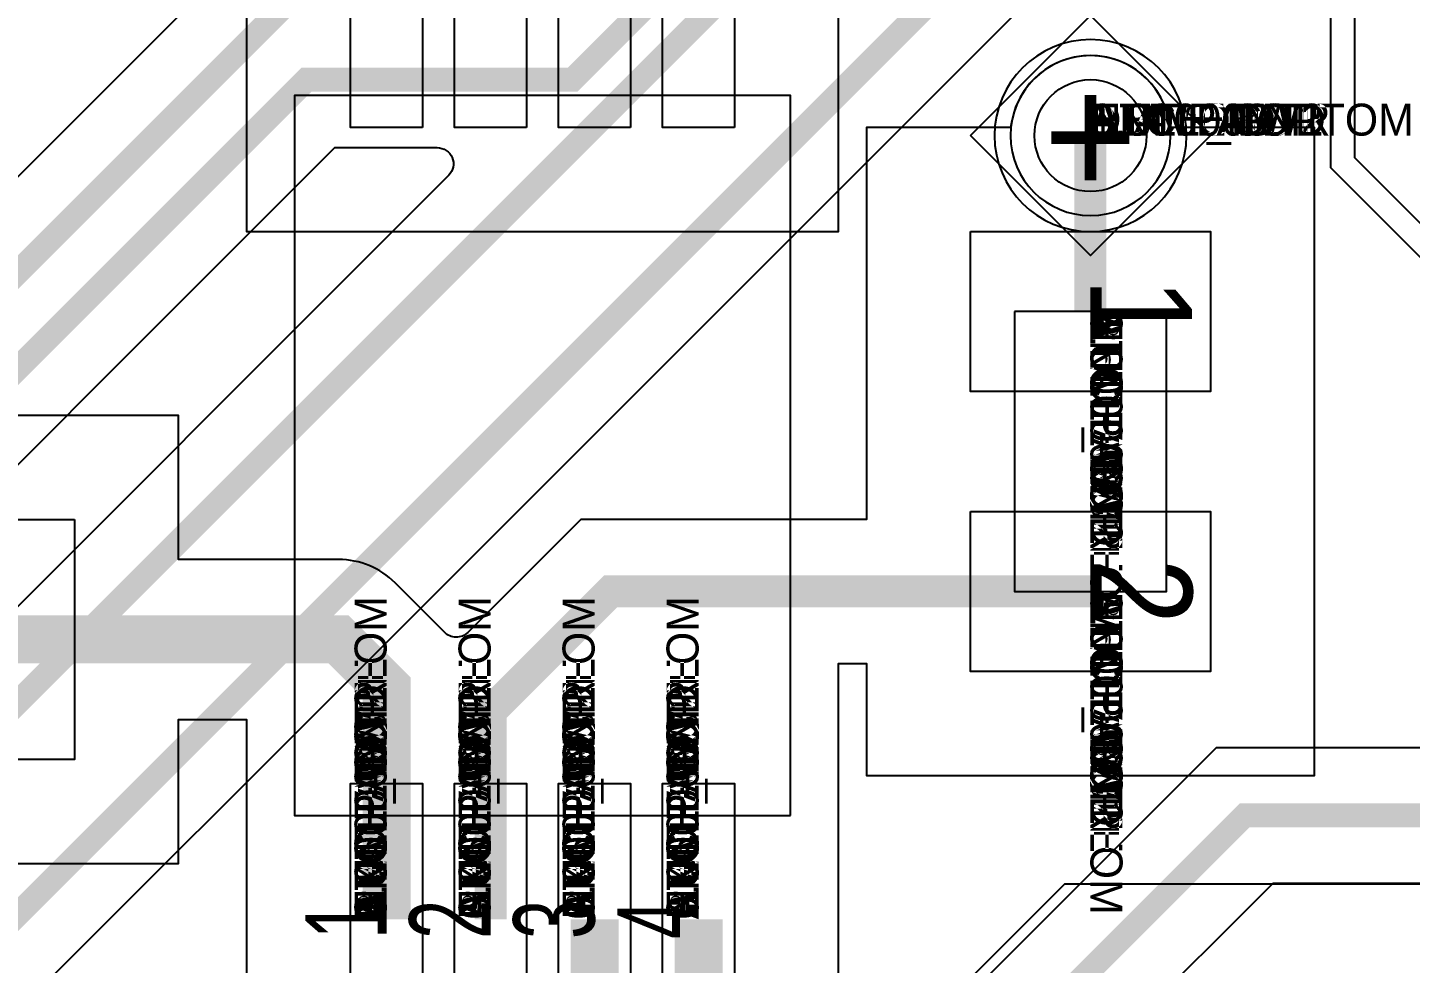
# Model space of a CAD drawing. Extents: x 0 to 323, y 0 to 320.
# Drawn here: x 117.81 to 126.45, y 87.07 to 92.93 of the extents above; entities that cross this region are included whole.
import ezdxf
from ezdxf.enums import TextEntityAlignment as Align

# ---------------------------------------------------------------- set-up
doc = ezdxf.new("R2010")
doc.units = 0
doc.header["$MEASUREMENT"] = 0
doc.layers.get('0').update_dxf_attribs({"linetype": 'CONTINUOUS'})
for name, color, linetype in [('CDN_FIGURES', 7, 'CONTINUOUS'), ('ETCH_BOTTOM', 7, 'CONTINUOUS'), ('ETCH_GND', 3, 'CONTINUOUS'), ('ETCH_INT1', 4, 'CONTINUOUS'), ('ETCH_INT2', 5, 'CONTINUOUS'), ('ETCH_PWR', 6, 'CONTINUOUS'), ('ETCH_TOP', 2, 'CONTINUOUS'), ('MANUFACTURING_NCLEGEND-1-6', 8, 'CONTINUOUS'), ('PACKAGE_GEOMETRY_ASSEMBLY_TOP', 11, 'CONTINUOUS'), ('PACKAGE_GEOMETRY_PIN_NUMBER', 9, 'CONTINUOUS')]:
    doc.layers.add(name, color=color, linetype=linetype)

# ---------------------------------------------------------------- blocks, each defined once
blk = doc.blocks.new('PAD_INFO')
for tag in ['SHAPE_TYPE', 'PAD_HEIGHT', 'PAD_LAYER', 'PAD_TYPE', 'PAD_WIDTH']:
    blk.add_attdef(tag, (0, 0), '', height=0.2)
at = {"flags": 2}
blk.add_attdef('CDN_TYPE', (0, 0), '', height=0.2, dxfattribs=at)
blk = doc.blocks.new('DRILL_INFO')
at = {"flags": 2}
blk.add_attdef('CDN_TYPE', (0, 0), '', height=0.2, dxfattribs=at)
for tag in ['FSHAPE', 'FCHAR', 'DRILL_HEIGHT', 'DIAMETER', 'PLATED', 'DRILL_WIDTH']:
    blk.add_attdef(tag, (0, 0), '', height=0.2)
blk = doc.blocks.new('VIA0700X0300')
at = {"layer": 'ETCH_BOTTOM'}
blk.add_circle((0, 0), 0.35, dxfattribs=at)
at = {"layer": 'ETCH_GND'}
blk.add_circle((0, 0), 0.35, dxfattribs=at)
at = {"layer": 'ETCH_INT1'}
blk.add_circle((0, 0), 0.35, dxfattribs=at)
at = {"layer": 'ETCH_INT2'}
blk.add_circle((0, 0), 0.35, dxfattribs=at)
at = {"layer": 'ETCH_PWR'}
blk.add_circle((0, 0), 0.35, dxfattribs=at)
at = {"layer": 'ETCH_TOP'}
blk.add_circle((0, 0), 0.35, dxfattribs=at)
ref = blk.add_blockref('PAD_INFO', (0, 0))
ref.add_attrib('PAD_LAYER', 'ETCH_TOP', (0, 0), dxfattribs={"height": 0.2})
ref.add_attrib('SHAPE_TYPE', 'NULL', (0, 0), dxfattribs={"height": 0.2})
ref.add_attrib('PAD_TYPE', 'ANTIPAD', (0, 0), dxfattribs={"height": 0.2})
ref.add_attrib('PAD_WIDTH', '0.000000', (0, 0), dxfattribs={"height": 0.2})
ref.add_attrib('PAD_HEIGHT', '0.000000', (0, 0), dxfattribs={"height": 0.2})
ref = blk.add_blockref('PAD_INFO', (0, 0))
ref.add_attrib('PAD_LAYER', 'ETCH_GND', (0, 0), dxfattribs={"height": 0.2})
ref.add_attrib('SHAPE_TYPE', 'NULL', (0, 0), dxfattribs={"height": 0.2})
ref.add_attrib('PAD_TYPE', 'ANTIPAD', (0, 0), dxfattribs={"height": 0.2})
ref.add_attrib('PAD_WIDTH', '0.000000', (0, 0), dxfattribs={"height": 0.2})
ref.add_attrib('PAD_HEIGHT', '0.000000', (0, 0), dxfattribs={"height": 0.2})
ref = blk.add_blockref('PAD_INFO', (0, 0))
ref.add_attrib('PAD_LAYER', 'ETCH_INT1', (0, 0), dxfattribs={"height": 0.2})
ref.add_attrib('SHAPE_TYPE', 'NULL', (0, 0), dxfattribs={"height": 0.2})
ref.add_attrib('PAD_TYPE', 'ANTIPAD', (0, 0), dxfattribs={"height": 0.2})
ref.add_attrib('PAD_WIDTH', '0.000000', (0, 0), dxfattribs={"height": 0.2})
ref.add_attrib('PAD_HEIGHT', '0.000000', (0, 0), dxfattribs={"height": 0.2})
ref = blk.add_blockref('PAD_INFO', (0, 0))
ref.add_attrib('PAD_LAYER', 'ETCH_INT2', (0, 0), dxfattribs={"height": 0.2})
ref.add_attrib('SHAPE_TYPE', 'NULL', (0, 0), dxfattribs={"height": 0.2})
ref.add_attrib('PAD_TYPE', 'ANTIPAD', (0, 0), dxfattribs={"height": 0.2})
ref.add_attrib('PAD_WIDTH', '0.000000', (0, 0), dxfattribs={"height": 0.2})
ref.add_attrib('PAD_HEIGHT', '0.000000', (0, 0), dxfattribs={"height": 0.2})
ref = blk.add_blockref('PAD_INFO', (0, 0))
ref.add_attrib('PAD_LAYER', 'ETCH_PWR', (0, 0), dxfattribs={"height": 0.2})
ref.add_attrib('SHAPE_TYPE', 'NULL', (0, 0), dxfattribs={"height": 0.2})
ref.add_attrib('PAD_TYPE', 'ANTIPAD', (0, 0), dxfattribs={"height": 0.2})
ref.add_attrib('PAD_WIDTH', '0.000000', (0, 0), dxfattribs={"height": 0.2})
ref.add_attrib('PAD_HEIGHT', '0.000000', (0, 0), dxfattribs={"height": 0.2})
ref = blk.add_blockref('PAD_INFO', (0, 0))
ref.add_attrib('PAD_LAYER', 'ETCH_BOTTOM', (0, 0), dxfattribs={"height": 0.2})
ref.add_attrib('SHAPE_TYPE', 'NULL', (0, 0), dxfattribs={"height": 0.2})
ref.add_attrib('PAD_TYPE', 'ANTIPAD', (0, 0), dxfattribs={"height": 0.2})
ref.add_attrib('PAD_WIDTH', '0.000000', (0, 0), dxfattribs={"height": 0.2})
ref.add_attrib('PAD_HEIGHT', '0.000000', (0, 0), dxfattribs={"height": 0.2})
ref = blk.add_blockref('PAD_INFO', (0, 0))
ref.add_attrib('PAD_LAYER', 'ETCH_TOP', (0, 0), dxfattribs={"height": 0.2})
ref.add_attrib('SHAPE_TYPE', 'NULL', (0, 0), dxfattribs={"height": 0.2})
ref.add_attrib('PAD_TYPE', 'THERMAL', (0, 0), dxfattribs={"height": 0.2})
ref.add_attrib('PAD_WIDTH', '0.000000', (0, 0), dxfattribs={"height": 0.2})
ref.add_attrib('PAD_HEIGHT', '0.000000', (0, 0), dxfattribs={"height": 0.2})
ref = blk.add_blockref('PAD_INFO', (0, 0))
ref.add_attrib('PAD_LAYER', 'ETCH_GND', (0, 0), dxfattribs={"height": 0.2})
ref.add_attrib('SHAPE_TYPE', 'NULL', (0, 0), dxfattribs={"height": 0.2})
ref.add_attrib('PAD_TYPE', 'THERMAL', (0, 0), dxfattribs={"height": 0.2})
ref.add_attrib('PAD_WIDTH', '0.000000', (0, 0), dxfattribs={"height": 0.2})
ref.add_attrib('PAD_HEIGHT', '0.000000', (0, 0), dxfattribs={"height": 0.2})
ref = blk.add_blockref('PAD_INFO', (0, 0))
ref.add_attrib('PAD_LAYER', 'ETCH_INT1', (0, 0), dxfattribs={"height": 0.2})
ref.add_attrib('SHAPE_TYPE', 'NULL', (0, 0), dxfattribs={"height": 0.2})
ref.add_attrib('PAD_TYPE', 'THERMAL', (0, 0), dxfattribs={"height": 0.2})
ref.add_attrib('PAD_WIDTH', '0.000000', (0, 0), dxfattribs={"height": 0.2})
ref.add_attrib('PAD_HEIGHT', '0.000000', (0, 0), dxfattribs={"height": 0.2})
ref = blk.add_blockref('PAD_INFO', (0, 0))
ref.add_attrib('PAD_LAYER', 'ETCH_INT2', (0, 0), dxfattribs={"height": 0.2})
ref.add_attrib('SHAPE_TYPE', 'NULL', (0, 0), dxfattribs={"height": 0.2})
ref.add_attrib('PAD_TYPE', 'THERMAL', (0, 0), dxfattribs={"height": 0.2})
ref.add_attrib('PAD_WIDTH', '0.000000', (0, 0), dxfattribs={"height": 0.2})
ref.add_attrib('PAD_HEIGHT', '0.000000', (0, 0), dxfattribs={"height": 0.2})
ref = blk.add_blockref('PAD_INFO', (0, 0))
ref.add_attrib('PAD_LAYER', 'ETCH_PWR', (0, 0), dxfattribs={"height": 0.2})
ref.add_attrib('SHAPE_TYPE', 'NULL', (0, 0), dxfattribs={"height": 0.2})
ref.add_attrib('PAD_TYPE', 'THERMAL', (0, 0), dxfattribs={"height": 0.2})
ref.add_attrib('PAD_WIDTH', '0.000000', (0, 0), dxfattribs={"height": 0.2})
ref.add_attrib('PAD_HEIGHT', '0.000000', (0, 0), dxfattribs={"height": 0.2})
ref = blk.add_blockref('PAD_INFO', (0, 0))
ref.add_attrib('PAD_LAYER', 'ETCH_BOTTOM', (0, 0), dxfattribs={"height": 0.2})
ref.add_attrib('SHAPE_TYPE', 'NULL', (0, 0), dxfattribs={"height": 0.2})
ref.add_attrib('PAD_TYPE', 'THERMAL', (0, 0), dxfattribs={"height": 0.2})
ref.add_attrib('PAD_WIDTH', '0.000000', (0, 0), dxfattribs={"height": 0.2})
ref.add_attrib('PAD_HEIGHT', '0.000000', (0, 0), dxfattribs={"height": 0.2})
ref = blk.add_blockref('PAD_INFO', (0, 0))
ref.add_attrib('PAD_LAYER', 'ETCH_TOP', (0, 0), dxfattribs={"height": 0.2})
ref.add_attrib('SHAPE_TYPE', 'CIRCLE', (0, 0), dxfattribs={"height": 0.2})
ref.add_attrib('PAD_TYPE', 'REGULAR', (0, 0), dxfattribs={"height": 0.2})
ref.add_attrib('PAD_WIDTH', '0.700000', (0, 0), dxfattribs={"height": 0.2})
ref.add_attrib('PAD_HEIGHT', '0.700000', (0, 0), dxfattribs={"height": 0.2})
ref = blk.add_blockref('PAD_INFO', (0, 0))
ref.add_attrib('PAD_LAYER', 'ETCH_GND', (0, 0), dxfattribs={"height": 0.2})
ref.add_attrib('SHAPE_TYPE', 'CIRCLE', (0, 0), dxfattribs={"height": 0.2})
ref.add_attrib('PAD_TYPE', 'REGULAR', (0, 0), dxfattribs={"height": 0.2})
ref.add_attrib('PAD_WIDTH', '0.700000', (0, 0), dxfattribs={"height": 0.2})
ref.add_attrib('PAD_HEIGHT', '0.700000', (0, 0), dxfattribs={"height": 0.2})
ref = blk.add_blockref('PAD_INFO', (0, 0))
ref.add_attrib('PAD_LAYER', 'ETCH_INT1', (0, 0), dxfattribs={"height": 0.2})
ref.add_attrib('SHAPE_TYPE', 'CIRCLE', (0, 0), dxfattribs={"height": 0.2})
ref.add_attrib('PAD_TYPE', 'REGULAR', (0, 0), dxfattribs={"height": 0.2})
ref.add_attrib('PAD_WIDTH', '0.700000', (0, 0), dxfattribs={"height": 0.2})
ref.add_attrib('PAD_HEIGHT', '0.700000', (0, 0), dxfattribs={"height": 0.2})
ref = blk.add_blockref('PAD_INFO', (0, 0))
ref.add_attrib('PAD_LAYER', 'ETCH_INT2', (0, 0), dxfattribs={"height": 0.2})
ref.add_attrib('SHAPE_TYPE', 'CIRCLE', (0, 0), dxfattribs={"height": 0.2})
ref.add_attrib('PAD_TYPE', 'REGULAR', (0, 0), dxfattribs={"height": 0.2})
ref.add_attrib('PAD_WIDTH', '0.700000', (0, 0), dxfattribs={"height": 0.2})
ref.add_attrib('PAD_HEIGHT', '0.700000', (0, 0), dxfattribs={"height": 0.2})
ref = blk.add_blockref('PAD_INFO', (0, 0))
ref.add_attrib('PAD_LAYER', 'ETCH_PWR', (0, 0), dxfattribs={"height": 0.2})
ref.add_attrib('SHAPE_TYPE', 'CIRCLE', (0, 0), dxfattribs={"height": 0.2})
ref.add_attrib('PAD_TYPE', 'REGULAR', (0, 0), dxfattribs={"height": 0.2})
ref.add_attrib('PAD_WIDTH', '0.700000', (0, 0), dxfattribs={"height": 0.2})
ref.add_attrib('PAD_HEIGHT', '0.700000', (0, 0), dxfattribs={"height": 0.2})
ref = blk.add_blockref('PAD_INFO', (0, 0))
ref.add_attrib('PAD_LAYER', 'ETCH_BOTTOM', (0, 0), dxfattribs={"height": 0.2})
ref.add_attrib('SHAPE_TYPE', 'CIRCLE', (0, 0), dxfattribs={"height": 0.2})
ref.add_attrib('PAD_TYPE', 'REGULAR', (0, 0), dxfattribs={"height": 0.2})
ref.add_attrib('PAD_WIDTH', '0.700000', (0, 0), dxfattribs={"height": 0.2})
ref.add_attrib('PAD_HEIGHT', '0.700000', (0, 0), dxfattribs={"height": 0.2})
ref = blk.add_blockref('DRILL_INFO', (0, 0))
ref.add_attrib('DIAMETER', '0.300000', (0, 0), dxfattribs={"height": 0.2})
ref.add_attrib('PLATED', 'PLATED', (0, 0), dxfattribs={"height": 0.2})
ref.add_attrib('FSHAPE', 'DIAMOND', (0, 0), dxfattribs={"height": 0.2})
ref.add_attrib('FCHAR', '+', (0, 0), dxfattribs={"height": 0.2})
ref.add_attrib('DRILL_WIDTH', '1.500000', (0, 0), dxfattribs={"height": 0.2})
ref.add_attrib('DRILL_HEIGHT', '1.500000', (0, 0), dxfattribs={"height": 0.2})
for tag in ['CDN_TYPE', 'PIN']:
    blk.add_attdef(tag, (0, 0), '', height=0.2)
at = {"flags": 2}
for tag in ['PSTKNAME', 'BBV']:
    blk.add_attdef(tag, (0, 0), '', height=0.2, dxfattribs=at)
blk = doc.blocks.new('FIGURE_DIAMOND')
at = {"layer": 'CDN_FIGURES'}
blk.add_lwpolyline([(-0.5, 0), (0, 0.5), (0.5, 0), (0, -0.5)], close=True, dxfattribs=at)
blk = doc.blocks.new('RC1700X0450TS_NS')
at = {"layer": 'ETCH_TOP'}
blk.add_lwpolyline([(-0.85, -0.225), (-0.85, 0.225), (0.85, 0.225), (0.85, -0.225)], close=True, dxfattribs=at)
ref = blk.add_blockref('PAD_INFO', (0, 0))
ref.add_attrib('PAD_LAYER', 'ETCH_TOP', (0, 0), dxfattribs={"height": 0.2})
ref.add_attrib('SHAPE_TYPE', 'NULL', (0, 0), dxfattribs={"height": 0.2})
ref.add_attrib('PAD_TYPE', 'ANTIPAD', (0, 0), dxfattribs={"height": 0.2})
ref.add_attrib('PAD_WIDTH', '0.000000', (0, 0), dxfattribs={"height": 0.2})
ref.add_attrib('PAD_HEIGHT', '0.000000', (0, 0), dxfattribs={"height": 0.2})
ref = blk.add_blockref('PAD_INFO', (0, 0))
ref.add_attrib('PAD_LAYER', 'ETCH_GND', (0, 0), dxfattribs={"height": 0.2})
ref.add_attrib('SHAPE_TYPE', 'NULL', (0, 0), dxfattribs={"height": 0.2})
ref.add_attrib('PAD_TYPE', 'ANTIPAD', (0, 0), dxfattribs={"height": 0.2})
ref.add_attrib('PAD_WIDTH', '0.000000', (0, 0), dxfattribs={"height": 0.2})
ref.add_attrib('PAD_HEIGHT', '0.000000', (0, 0), dxfattribs={"height": 0.2})
ref = blk.add_blockref('PAD_INFO', (0, 0))
ref.add_attrib('PAD_LAYER', 'ETCH_INT1', (0, 0), dxfattribs={"height": 0.2})
ref.add_attrib('SHAPE_TYPE', 'NULL', (0, 0), dxfattribs={"height": 0.2})
ref.add_attrib('PAD_TYPE', 'ANTIPAD', (0, 0), dxfattribs={"height": 0.2})
ref.add_attrib('PAD_WIDTH', '0.000000', (0, 0), dxfattribs={"height": 0.2})
ref.add_attrib('PAD_HEIGHT', '0.000000', (0, 0), dxfattribs={"height": 0.2})
ref = blk.add_blockref('PAD_INFO', (0, 0))
ref.add_attrib('PAD_LAYER', 'ETCH_INT2', (0, 0), dxfattribs={"height": 0.2})
ref.add_attrib('SHAPE_TYPE', 'NULL', (0, 0), dxfattribs={"height": 0.2})
ref.add_attrib('PAD_TYPE', 'ANTIPAD', (0, 0), dxfattribs={"height": 0.2})
ref.add_attrib('PAD_WIDTH', '0.000000', (0, 0), dxfattribs={"height": 0.2})
ref.add_attrib('PAD_HEIGHT', '0.000000', (0, 0), dxfattribs={"height": 0.2})
ref = blk.add_blockref('PAD_INFO', (0, 0))
ref.add_attrib('PAD_LAYER', 'ETCH_PWR', (0, 0), dxfattribs={"height": 0.2})
ref.add_attrib('SHAPE_TYPE', 'NULL', (0, 0), dxfattribs={"height": 0.2})
ref.add_attrib('PAD_TYPE', 'ANTIPAD', (0, 0), dxfattribs={"height": 0.2})
ref.add_attrib('PAD_WIDTH', '0.000000', (0, 0), dxfattribs={"height": 0.2})
ref.add_attrib('PAD_HEIGHT', '0.000000', (0, 0), dxfattribs={"height": 0.2})
ref = blk.add_blockref('PAD_INFO', (0, 0))
ref.add_attrib('PAD_LAYER', 'ETCH_BOTTOM', (0, 0), dxfattribs={"height": 0.2})
ref.add_attrib('SHAPE_TYPE', 'NULL', (0, 0), dxfattribs={"height": 0.2})
ref.add_attrib('PAD_TYPE', 'ANTIPAD', (0, 0), dxfattribs={"height": 0.2})
ref.add_attrib('PAD_WIDTH', '0.000000', (0, 0), dxfattribs={"height": 0.2})
ref.add_attrib('PAD_HEIGHT', '0.000000', (0, 0), dxfattribs={"height": 0.2})
ref = blk.add_blockref('PAD_INFO', (0, 0))
ref.add_attrib('PAD_LAYER', 'ETCH_TOP', (0, 0), dxfattribs={"height": 0.2})
ref.add_attrib('SHAPE_TYPE', 'NULL', (0, 0), dxfattribs={"height": 0.2})
ref.add_attrib('PAD_TYPE', 'THERMAL', (0, 0), dxfattribs={"height": 0.2})
ref.add_attrib('PAD_WIDTH', '0.000000', (0, 0), dxfattribs={"height": 0.2})
ref.add_attrib('PAD_HEIGHT', '0.000000', (0, 0), dxfattribs={"height": 0.2})
ref = blk.add_blockref('PAD_INFO', (0, 0))
ref.add_attrib('PAD_LAYER', 'ETCH_GND', (0, 0), dxfattribs={"height": 0.2})
ref.add_attrib('SHAPE_TYPE', 'NULL', (0, 0), dxfattribs={"height": 0.2})
ref.add_attrib('PAD_TYPE', 'THERMAL', (0, 0), dxfattribs={"height": 0.2})
ref.add_attrib('PAD_WIDTH', '0.000000', (0, 0), dxfattribs={"height": 0.2})
ref.add_attrib('PAD_HEIGHT', '0.000000', (0, 0), dxfattribs={"height": 0.2})
ref = blk.add_blockref('PAD_INFO', (0, 0))
ref.add_attrib('PAD_LAYER', 'ETCH_INT1', (0, 0), dxfattribs={"height": 0.2})
ref.add_attrib('SHAPE_TYPE', 'NULL', (0, 0), dxfattribs={"height": 0.2})
ref.add_attrib('PAD_TYPE', 'THERMAL', (0, 0), dxfattribs={"height": 0.2})
ref.add_attrib('PAD_WIDTH', '0.000000', (0, 0), dxfattribs={"height": 0.2})
ref.add_attrib('PAD_HEIGHT', '0.000000', (0, 0), dxfattribs={"height": 0.2})
ref = blk.add_blockref('PAD_INFO', (0, 0))
ref.add_attrib('PAD_LAYER', 'ETCH_INT2', (0, 0), dxfattribs={"height": 0.2})
ref.add_attrib('SHAPE_TYPE', 'NULL', (0, 0), dxfattribs={"height": 0.2})
ref.add_attrib('PAD_TYPE', 'THERMAL', (0, 0), dxfattribs={"height": 0.2})
ref.add_attrib('PAD_WIDTH', '0.000000', (0, 0), dxfattribs={"height": 0.2})
ref.add_attrib('PAD_HEIGHT', '0.000000', (0, 0), dxfattribs={"height": 0.2})
ref = blk.add_blockref('PAD_INFO', (0, 0))
ref.add_attrib('PAD_LAYER', 'ETCH_PWR', (0, 0), dxfattribs={"height": 0.2})
ref.add_attrib('SHAPE_TYPE', 'NULL', (0, 0), dxfattribs={"height": 0.2})
ref.add_attrib('PAD_TYPE', 'THERMAL', (0, 0), dxfattribs={"height": 0.2})
ref.add_attrib('PAD_WIDTH', '0.000000', (0, 0), dxfattribs={"height": 0.2})
ref.add_attrib('PAD_HEIGHT', '0.000000', (0, 0), dxfattribs={"height": 0.2})
ref = blk.add_blockref('PAD_INFO', (0, 0))
ref.add_attrib('PAD_LAYER', 'ETCH_BOTTOM', (0, 0), dxfattribs={"height": 0.2})
ref.add_attrib('SHAPE_TYPE', 'NULL', (0, 0), dxfattribs={"height": 0.2})
ref.add_attrib('PAD_TYPE', 'THERMAL', (0, 0), dxfattribs={"height": 0.2})
ref.add_attrib('PAD_WIDTH', '0.000000', (0, 0), dxfattribs={"height": 0.2})
ref.add_attrib('PAD_HEIGHT', '0.000000', (0, 0), dxfattribs={"height": 0.2})
ref = blk.add_blockref('PAD_INFO', (0, 0))
ref.add_attrib('PAD_LAYER', 'ETCH_TOP', (0, 0), dxfattribs={"height": 0.2})
ref.add_attrib('SHAPE_TYPE', 'RECTANGLE', (0, 0), dxfattribs={"height": 0.2})
ref.add_attrib('PAD_TYPE', 'REGULAR', (0, 0), dxfattribs={"height": 0.2})
ref.add_attrib('PAD_WIDTH', '1.700000', (0, 0), dxfattribs={"height": 0.2})
ref.add_attrib('PAD_HEIGHT', '0.450000', (0, 0), dxfattribs={"height": 0.2})
ref = blk.add_blockref('PAD_INFO', (0, 0))
ref.add_attrib('PAD_LAYER', 'ETCH_GND', (0, 0), dxfattribs={"height": 0.2})
ref.add_attrib('SHAPE_TYPE', 'NULL', (0, 0), dxfattribs={"height": 0.2})
ref.add_attrib('PAD_TYPE', 'REGULAR', (0, 0), dxfattribs={"height": 0.2})
ref.add_attrib('PAD_WIDTH', '0.000000', (0, 0), dxfattribs={"height": 0.2})
ref.add_attrib('PAD_HEIGHT', '0.000000', (0, 0), dxfattribs={"height": 0.2})
ref = blk.add_blockref('PAD_INFO', (0, 0))
ref.add_attrib('PAD_LAYER', 'ETCH_INT1', (0, 0), dxfattribs={"height": 0.2})
ref.add_attrib('SHAPE_TYPE', 'NULL', (0, 0), dxfattribs={"height": 0.2})
ref.add_attrib('PAD_TYPE', 'REGULAR', (0, 0), dxfattribs={"height": 0.2})
ref.add_attrib('PAD_WIDTH', '0.000000', (0, 0), dxfattribs={"height": 0.2})
ref.add_attrib('PAD_HEIGHT', '0.000000', (0, 0), dxfattribs={"height": 0.2})
ref = blk.add_blockref('PAD_INFO', (0, 0))
ref.add_attrib('PAD_LAYER', 'ETCH_INT2', (0, 0), dxfattribs={"height": 0.2})
ref.add_attrib('SHAPE_TYPE', 'NULL', (0, 0), dxfattribs={"height": 0.2})
ref.add_attrib('PAD_TYPE', 'REGULAR', (0, 0), dxfattribs={"height": 0.2})
ref.add_attrib('PAD_WIDTH', '0.000000', (0, 0), dxfattribs={"height": 0.2})
ref.add_attrib('PAD_HEIGHT', '0.000000', (0, 0), dxfattribs={"height": 0.2})
ref = blk.add_blockref('PAD_INFO', (0, 0))
ref.add_attrib('PAD_LAYER', 'ETCH_PWR', (0, 0), dxfattribs={"height": 0.2})
ref.add_attrib('SHAPE_TYPE', 'NULL', (0, 0), dxfattribs={"height": 0.2})
ref.add_attrib('PAD_TYPE', 'REGULAR', (0, 0), dxfattribs={"height": 0.2})
ref.add_attrib('PAD_WIDTH', '0.000000', (0, 0), dxfattribs={"height": 0.2})
ref.add_attrib('PAD_HEIGHT', '0.000000', (0, 0), dxfattribs={"height": 0.2})
ref = blk.add_blockref('PAD_INFO', (0, 0))
ref.add_attrib('PAD_LAYER', 'ETCH_BOTTOM', (0, 0), dxfattribs={"height": 0.2})
ref.add_attrib('SHAPE_TYPE', 'NULL', (0, 0), dxfattribs={"height": 0.2})
ref.add_attrib('PAD_TYPE', 'REGULAR', (0, 0), dxfattribs={"height": 0.2})
ref.add_attrib('PAD_WIDTH', '0.000000', (0, 0), dxfattribs={"height": 0.2})
ref.add_attrib('PAD_HEIGHT', '0.000000', (0, 0), dxfattribs={"height": 0.2})
ref = blk.add_blockref('DRILL_INFO', (0, 0))
ref.add_attrib('DIAMETER', '0.000000', (0, 0), dxfattribs={"height": 0.2})
ref.add_attrib('PLATED', 'PLATED', (0, 0), dxfattribs={"height": 0.2})
ref.add_attrib('FSHAPE', 'NULL', (0, 0), dxfattribs={"height": 0.2})
ref.add_attrib('DRILL_WIDTH', '0.000000', (0, 0), dxfattribs={"height": 0.2})
ref.add_attrib('DRILL_HEIGHT', '0.000000', (0, 0), dxfattribs={"height": 0.2})
for tag in ['CDN_TYPE', 'PIN']:
    blk.add_attdef(tag, (0, 0), '', height=0.2)
at = {"flags": 2}
for tag in ['PSTKNAME', 'BBV']:
    blk.add_attdef(tag, (0, 0), '', height=0.2, dxfattribs=at)
blk = doc.blocks.new('F255')
at = {"layer": 'PACKAGE_GEOMETRY_ASSEMBLY_TOP'}
blk.add_lwpolyline([(0.65, -2.525), (5.15, -2.525), (5.15, 0.575), (0.65, 0.575)], close=True, dxfattribs=at)
at = {"layer": 'ETCH_TOP'}
ref = blk.add_blockref('RC1700X0450TS_NS', (0, 0), dxfattribs=at)
ref.add_attrib('CDN_TYPE', 'PIN', (0, 0), dxfattribs={"height": 0.2})
ref.add_attrib('PIN', '1', (0, 0), dxfattribs={"height": 0.2})
ref = blk.add_blockref('RC1700X0450TS_NS', (0, -1.3), dxfattribs=at)
ref.add_attrib('CDN_TYPE', 'PIN', (0, 0), dxfattribs={"height": 0.2})
ref.add_attrib('PIN', '3', (0, 0), dxfattribs={"height": 0.2})
ref = blk.add_blockref('RC1700X0450TS_NS', (0, -0.65), dxfattribs=at)
ref.add_attrib('CDN_TYPE', 'PIN', (0, 0), dxfattribs={"height": 0.2})
ref.add_attrib('PIN', '2', (0, 0), dxfattribs={"height": 0.2})
ref = blk.add_blockref('RC1700X0450TS_NS', (0, -1.95), dxfattribs=at)
ref.add_attrib('CDN_TYPE', 'PIN', (0, 0), dxfattribs={"height": 0.2})
ref.add_attrib('PIN', '4', (0, 0), dxfattribs={"height": 0.2})
ref = blk.add_blockref('RC1700X0450TS_NS', (5.8, -1.95), dxfattribs=at)
ref.add_attrib('CDN_TYPE', 'PIN', (0, 0), dxfattribs={"height": 0.2})
ref.add_attrib('PIN', '5', (0, 0), dxfattribs={"height": 0.2})
ref = blk.add_blockref('RC1700X0450TS_NS', (5.8, 0), dxfattribs=at)
ref.add_attrib('CDN_TYPE', 'PIN', (0, 0), dxfattribs={"height": 0.2})
ref.add_attrib('PIN', '8', (0, 0), dxfattribs={"height": 0.2})
ref = blk.add_blockref('RC1700X0450TS_NS', (5.8, -1.3), dxfattribs=at)
ref.add_attrib('CDN_TYPE', 'PIN', (0, 0), dxfattribs={"height": 0.2})
ref.add_attrib('PIN', '6', (0, 0), dxfattribs={"height": 0.2})
ref = blk.add_blockref('RC1700X0450TS_NS', (5.8, -0.65), dxfattribs=at)
ref.add_attrib('CDN_TYPE', 'PIN', (0, 0), dxfattribs={"height": 0.2})
ref.add_attrib('PIN', '7', (0, 0), dxfattribs={"height": 0.2})
at = {"flags": 2}
for tag in ['SYMBOL_TYPE', 'CDN_TYPE', 'REFDES']:
    blk.add_attdef(tag, (0, 0), '', height=0.2, dxfattribs=at)
blk = doc.blocks.new('RC1000X1500TS')
at = {"layer": 'ETCH_TOP'}
blk.add_lwpolyline([(-0.5, -0.75), (-0.5, 0.75), (0.5, 0.75), (0.5, -0.75)], close=True, dxfattribs=at)
ref = blk.add_blockref('PAD_INFO', (0, 0))
ref.add_attrib('PAD_LAYER', 'ETCH_TOP', (0, 0), dxfattribs={"height": 0.2})
ref.add_attrib('SHAPE_TYPE', 'NULL', (0, 0), dxfattribs={"height": 0.2})
ref.add_attrib('PAD_TYPE', 'ANTIPAD', (0, 0), dxfattribs={"height": 0.2})
ref.add_attrib('PAD_WIDTH', '0.000000', (0, 0), dxfattribs={"height": 0.2})
ref.add_attrib('PAD_HEIGHT', '0.000000', (0, 0), dxfattribs={"height": 0.2})
ref = blk.add_blockref('PAD_INFO', (0, 0))
ref.add_attrib('PAD_LAYER', 'ETCH_GND', (0, 0), dxfattribs={"height": 0.2})
ref.add_attrib('SHAPE_TYPE', 'NULL', (0, 0), dxfattribs={"height": 0.2})
ref.add_attrib('PAD_TYPE', 'ANTIPAD', (0, 0), dxfattribs={"height": 0.2})
ref.add_attrib('PAD_WIDTH', '0.000000', (0, 0), dxfattribs={"height": 0.2})
ref.add_attrib('PAD_HEIGHT', '0.000000', (0, 0), dxfattribs={"height": 0.2})
ref = blk.add_blockref('PAD_INFO', (0, 0))
ref.add_attrib('PAD_LAYER', 'ETCH_INT1', (0, 0), dxfattribs={"height": 0.2})
ref.add_attrib('SHAPE_TYPE', 'NULL', (0, 0), dxfattribs={"height": 0.2})
ref.add_attrib('PAD_TYPE', 'ANTIPAD', (0, 0), dxfattribs={"height": 0.2})
ref.add_attrib('PAD_WIDTH', '0.000000', (0, 0), dxfattribs={"height": 0.2})
ref.add_attrib('PAD_HEIGHT', '0.000000', (0, 0), dxfattribs={"height": 0.2})
ref = blk.add_blockref('PAD_INFO', (0, 0))
ref.add_attrib('PAD_LAYER', 'ETCH_INT2', (0, 0), dxfattribs={"height": 0.2})
ref.add_attrib('SHAPE_TYPE', 'NULL', (0, 0), dxfattribs={"height": 0.2})
ref.add_attrib('PAD_TYPE', 'ANTIPAD', (0, 0), dxfattribs={"height": 0.2})
ref.add_attrib('PAD_WIDTH', '0.000000', (0, 0), dxfattribs={"height": 0.2})
ref.add_attrib('PAD_HEIGHT', '0.000000', (0, 0), dxfattribs={"height": 0.2})
ref = blk.add_blockref('PAD_INFO', (0, 0))
ref.add_attrib('PAD_LAYER', 'ETCH_PWR', (0, 0), dxfattribs={"height": 0.2})
ref.add_attrib('SHAPE_TYPE', 'NULL', (0, 0), dxfattribs={"height": 0.2})
ref.add_attrib('PAD_TYPE', 'ANTIPAD', (0, 0), dxfattribs={"height": 0.2})
ref.add_attrib('PAD_WIDTH', '0.000000', (0, 0), dxfattribs={"height": 0.2})
ref.add_attrib('PAD_HEIGHT', '0.000000', (0, 0), dxfattribs={"height": 0.2})
ref = blk.add_blockref('PAD_INFO', (0, 0))
ref.add_attrib('PAD_LAYER', 'ETCH_BOTTOM', (0, 0), dxfattribs={"height": 0.2})
ref.add_attrib('SHAPE_TYPE', 'NULL', (0, 0), dxfattribs={"height": 0.2})
ref.add_attrib('PAD_TYPE', 'ANTIPAD', (0, 0), dxfattribs={"height": 0.2})
ref.add_attrib('PAD_WIDTH', '0.000000', (0, 0), dxfattribs={"height": 0.2})
ref.add_attrib('PAD_HEIGHT', '0.000000', (0, 0), dxfattribs={"height": 0.2})
ref = blk.add_blockref('PAD_INFO', (0, 0))
ref.add_attrib('PAD_LAYER', 'ETCH_TOP', (0, 0), dxfattribs={"height": 0.2})
ref.add_attrib('SHAPE_TYPE', 'NULL', (0, 0), dxfattribs={"height": 0.2})
ref.add_attrib('PAD_TYPE', 'THERMAL', (0, 0), dxfattribs={"height": 0.2})
ref.add_attrib('PAD_WIDTH', '0.000000', (0, 0), dxfattribs={"height": 0.2})
ref.add_attrib('PAD_HEIGHT', '0.000000', (0, 0), dxfattribs={"height": 0.2})
ref = blk.add_blockref('PAD_INFO', (0, 0))
ref.add_attrib('PAD_LAYER', 'ETCH_GND', (0, 0), dxfattribs={"height": 0.2})
ref.add_attrib('SHAPE_TYPE', 'NULL', (0, 0), dxfattribs={"height": 0.2})
ref.add_attrib('PAD_TYPE', 'THERMAL', (0, 0), dxfattribs={"height": 0.2})
ref.add_attrib('PAD_WIDTH', '0.000000', (0, 0), dxfattribs={"height": 0.2})
ref.add_attrib('PAD_HEIGHT', '0.000000', (0, 0), dxfattribs={"height": 0.2})
ref = blk.add_blockref('PAD_INFO', (0, 0))
ref.add_attrib('PAD_LAYER', 'ETCH_INT1', (0, 0), dxfattribs={"height": 0.2})
ref.add_attrib('SHAPE_TYPE', 'NULL', (0, 0), dxfattribs={"height": 0.2})
ref.add_attrib('PAD_TYPE', 'THERMAL', (0, 0), dxfattribs={"height": 0.2})
ref.add_attrib('PAD_WIDTH', '0.000000', (0, 0), dxfattribs={"height": 0.2})
ref.add_attrib('PAD_HEIGHT', '0.000000', (0, 0), dxfattribs={"height": 0.2})
ref = blk.add_blockref('PAD_INFO', (0, 0))
ref.add_attrib('PAD_LAYER', 'ETCH_INT2', (0, 0), dxfattribs={"height": 0.2})
ref.add_attrib('SHAPE_TYPE', 'NULL', (0, 0), dxfattribs={"height": 0.2})
ref.add_attrib('PAD_TYPE', 'THERMAL', (0, 0), dxfattribs={"height": 0.2})
ref.add_attrib('PAD_WIDTH', '0.000000', (0, 0), dxfattribs={"height": 0.2})
ref.add_attrib('PAD_HEIGHT', '0.000000', (0, 0), dxfattribs={"height": 0.2})
ref = blk.add_blockref('PAD_INFO', (0, 0))
ref.add_attrib('PAD_LAYER', 'ETCH_PWR', (0, 0), dxfattribs={"height": 0.2})
ref.add_attrib('SHAPE_TYPE', 'NULL', (0, 0), dxfattribs={"height": 0.2})
ref.add_attrib('PAD_TYPE', 'THERMAL', (0, 0), dxfattribs={"height": 0.2})
ref.add_attrib('PAD_WIDTH', '0.000000', (0, 0), dxfattribs={"height": 0.2})
ref.add_attrib('PAD_HEIGHT', '0.000000', (0, 0), dxfattribs={"height": 0.2})
ref = blk.add_blockref('PAD_INFO', (0, 0))
ref.add_attrib('PAD_LAYER', 'ETCH_BOTTOM', (0, 0), dxfattribs={"height": 0.2})
ref.add_attrib('SHAPE_TYPE', 'NULL', (0, 0), dxfattribs={"height": 0.2})
ref.add_attrib('PAD_TYPE', 'THERMAL', (0, 0), dxfattribs={"height": 0.2})
ref.add_attrib('PAD_WIDTH', '0.000000', (0, 0), dxfattribs={"height": 0.2})
ref.add_attrib('PAD_HEIGHT', '0.000000', (0, 0), dxfattribs={"height": 0.2})
ref = blk.add_blockref('PAD_INFO', (0, 0))
ref.add_attrib('PAD_LAYER', 'ETCH_GND', (0, 0), dxfattribs={"height": 0.2})
ref.add_attrib('SHAPE_TYPE', 'NULL', (0, 0), dxfattribs={"height": 0.2})
ref.add_attrib('PAD_TYPE', 'REGULAR', (0, 0), dxfattribs={"height": 0.2})
ref.add_attrib('PAD_WIDTH', '0.000000', (0, 0), dxfattribs={"height": 0.2})
ref.add_attrib('PAD_HEIGHT', '0.000000', (0, 0), dxfattribs={"height": 0.2})
ref = blk.add_blockref('PAD_INFO', (0, 0))
ref.add_attrib('PAD_LAYER', 'ETCH_INT1', (0, 0), dxfattribs={"height": 0.2})
ref.add_attrib('SHAPE_TYPE', 'NULL', (0, 0), dxfattribs={"height": 0.2})
ref.add_attrib('PAD_TYPE', 'REGULAR', (0, 0), dxfattribs={"height": 0.2})
ref.add_attrib('PAD_WIDTH', '0.000000', (0, 0), dxfattribs={"height": 0.2})
ref.add_attrib('PAD_HEIGHT', '0.000000', (0, 0), dxfattribs={"height": 0.2})
ref = blk.add_blockref('PAD_INFO', (0, 0))
ref.add_attrib('PAD_LAYER', 'ETCH_INT2', (0, 0), dxfattribs={"height": 0.2})
ref.add_attrib('SHAPE_TYPE', 'NULL', (0, 0), dxfattribs={"height": 0.2})
ref.add_attrib('PAD_TYPE', 'REGULAR', (0, 0), dxfattribs={"height": 0.2})
ref.add_attrib('PAD_WIDTH', '0.000000', (0, 0), dxfattribs={"height": 0.2})
ref.add_attrib('PAD_HEIGHT', '0.000000', (0, 0), dxfattribs={"height": 0.2})
ref = blk.add_blockref('PAD_INFO', (0, 0))
ref.add_attrib('PAD_LAYER', 'ETCH_PWR', (0, 0), dxfattribs={"height": 0.2})
ref.add_attrib('SHAPE_TYPE', 'NULL', (0, 0), dxfattribs={"height": 0.2})
ref.add_attrib('PAD_TYPE', 'REGULAR', (0, 0), dxfattribs={"height": 0.2})
ref.add_attrib('PAD_WIDTH', '0.000000', (0, 0), dxfattribs={"height": 0.2})
ref.add_attrib('PAD_HEIGHT', '0.000000', (0, 0), dxfattribs={"height": 0.2})
ref = blk.add_blockref('PAD_INFO', (0, 0))
ref.add_attrib('PAD_LAYER', 'ETCH_BOTTOM', (0, 0), dxfattribs={"height": 0.2})
ref.add_attrib('SHAPE_TYPE', 'NULL', (0, 0), dxfattribs={"height": 0.2})
ref.add_attrib('PAD_TYPE', 'REGULAR', (0, 0), dxfattribs={"height": 0.2})
ref.add_attrib('PAD_WIDTH', '0.000000', (0, 0), dxfattribs={"height": 0.2})
ref.add_attrib('PAD_HEIGHT', '0.000000', (0, 0), dxfattribs={"height": 0.2})
ref = blk.add_blockref('DRILL_INFO', (0, 0))
ref.add_attrib('DIAMETER', '0.000000', (0, 0), dxfattribs={"height": 0.2})
ref.add_attrib('PLATED', 'PLATED', (0, 0), dxfattribs={"height": 0.2})
ref.add_attrib('FSHAPE', 'NULL', (0, 0), dxfattribs={"height": 0.2})
ref.add_attrib('DRILL_WIDTH', '0.000000', (0, 0), dxfattribs={"height": 0.2})
ref.add_attrib('DRILL_HEIGHT', '0.000000', (0, 0), dxfattribs={"height": 0.2})
ref = blk.add_blockref('PAD_INFO', (0, 0))
ref.add_attrib('PAD_LAYER', 'ETCH_TOP', (0, 0), dxfattribs={"height": 0.2})
ref.add_attrib('SHAPE_TYPE', 'RECTANGLE', (0, 0), dxfattribs={"height": 0.2})
ref.add_attrib('PAD_TYPE', 'REGULAR', (0, 0), dxfattribs={"height": 0.2})
ref.add_attrib('PAD_WIDTH', '1.000000', (0, 0), dxfattribs={"height": 0.2})
ref.add_attrib('PAD_HEIGHT', '1.500000', (0, 0), dxfattribs={"height": 0.2})
for tag in ['CDN_TYPE', 'PIN']:
    blk.add_attdef(tag, (0, 0), '', height=0.2)
at = {"flags": 2}
for tag in ['PSTKNAME', 'BBV']:
    blk.add_attdef(tag, (0, 0), '', height=0.2, dxfattribs=at)
blk = doc.blocks.new('F56')
at = {"layer": 'PACKAGE_GEOMETRY_ASSEMBLY_TOP'}
blk.add_lwpolyline([(0, -0.475), (1.75, -0.475), (1.75, 0.475), (0, 0.475)], close=True, dxfattribs=at)
at = {"layer": 'ETCH_TOP'}
ref = blk.add_blockref('RC1000X1500TS', (0, 0), dxfattribs=at)
ref.add_attrib('CDN_TYPE', 'PIN', (0, 0), dxfattribs={"height": 0.2})
ref.add_attrib('PIN', '1', (0, 0), dxfattribs={"height": 0.2})
ref = blk.add_blockref('RC1000X1500TS', (1.75, 0), dxfattribs=at)
ref.add_attrib('CDN_TYPE', 'PIN', (0, 0), dxfattribs={"height": 0.2})
ref.add_attrib('PIN', '2', (0, 0), dxfattribs={"height": 0.2})
at = {"flags": 2}
for tag in ['SYMBOL_TYPE', 'CDN_TYPE', 'REFDES']:
    blk.add_attdef(tag, (0, 0), '', height=0.2, dxfattribs=at)

msp = doc.modelspace()

# ---------------------------------------------------------------- linework, layer by layer
at = {"layer": 'ETCH_BOTTOM'}
msp.add_lwpolyline([(124.45, 92.8501, 1), (124.45, 91.6499, 1)], format="xyb", close=True, dxfattribs=at)
at = {"layer": 'ETCH_GND'}
msp.add_lwpolyline([(124.9501, 92.25, 1), (123.9499, 92.25, 1)], format="xyb", close=True, dxfattribs=at)
at = {"layer": 'ETCH_INT1'}
msp.add_lwpolyline([(128.55, 97.15), (126.05, 97.15), (125.95, 97.05), (125.95, 92.05), (127.5239, 90.4761, 0.284366)], format="xyb", dxfattribs=at)
msp.add_lwpolyline([(127.5343, 95.5915), (126.1001, 95.5915), (126.1001, 92.1122), (133.2001, 85.0122)], dxfattribs=at)
msp.add_lwpolyline([(124.9501, 92.25, 1), (123.9499, 92.25, 1)], format="xyb", close=True, dxfattribs=at)
at = {"layer": 'ETCH_INT2'}
for points, format in [([(184.23, 93.5, 0.15, 0.15, 0), (169.371, 108.359, 0.15, 0.15, 0), (169.371, 108.5773, 0.15, 0.15, 0), (169.0343, 108.914, 0.15, 0.15, 0), (168.816, 108.914, 0.15, 0.15, 0), (165.765, 111.965, 0.15, 0.15, 0), (165.765, 112.366, 0.15, 0.15, 0), (164.806, 113.325, 0.15, 0.15, 0), (120.1961, 113.325, 0.15, 0.15, 0), (118.925, 112.0539, 0.15, 0.15, 0), (118.925, 109.246, 0.15, 0.15, 0), (122.575, 105.596, 0.15, 0.15, 0), (122.575, 94.5118, 0.15, 0.15, 0), (121.6132, 93.55, 0.15, 0.15, 0), (119.9, 93.55, 0.15, 0.15, 0), (108.1501, 81.8001, 0.15, 0.15, 0), (91.5369, 81.8001, 0.15, 0.15, 0), (88.225, 78.4882, 0.15, 0.15, 0), (88.225, 66.4507, 0.15, 0.15, 0), (89.046, 65.6297, 0.15, 0.15, 0), (89.046, 63.454, 0.15, 0.15, 0)], "xyseb"), ([(177.55, 97.5, 0.15, 0.15, 0), (169.175, 105.8749, 0.15, 0.15, 0), (169.175, 106.5382, 0.15, 0.15, 0), (168.8382, 106.875, 0.15, 0.15, 0), (164.9383, 110.775, 0.15, 0.15, 0), (164.174, 110.775, 0.15, 0.15, 0), (163.515, 111.434, 0.15, 0.15, 0), (163.515, 111.436, 0.15, 0.15, 0), (161.926, 113.025, 0.15, 0.15, 0), (121.8961, 113.025, 0.15, 0.15, 0), (120.925, 112.0539, 0.15, 0.15, 0), (120.925, 108.175, 0.15, 0.15, 0), (123.825, 105.275, 0.15, 0.15, 0), (123.825, 95.2118, 0.15, 0.15, 0), (121.2132, 92.6, 0.15, 0.15, 0), (119.55, 92.6, 0.15, 0.15, 0), (108.45, 81.5, 0.15, 0.15, 0), (99.1368, 81.5, 0.15, 0.15, 0), (89.275, 71.6382, 0.15, 0.15, 0), (89.275, 65.825, 0.15, 0.15, 0), (89.996, 65.104, 0.15, 0.15, 0), (89.996, 62.954, 0.15, 0.15, 0)], "xyseb"), ([(121.9, 111.65, 0.15, 0.15, 0), (121.9, 111.029, 0.15, 0.15, 0), (122.625, 110.304, 0.15, 0.15, 0), (122.875, 110.0538, 0.15, 0.15, 0), (122.875, 106.6493, 0.15, 0.15, 0), (124.125, 105.3993, 0.15, 0.15, 0), (124.125, 95.0875, 0.15, 0.15, 0), (117.3125, 88.275, 0.15, 0.15, 0), (115.6493, 88.275, 0.15, 0.15, 0), (108.2743, 80.9, 0.15, 0.15, 0), (101.9868, 80.9, 0.15, 0.15, 0), (96.625, 75.5382, 0.15, 0.15, 0), (96.625, 75.3618, 0.15, 0.15, 0), (91.9882, 70.725, 0.15, 0.15, 0), (90.5618, 70.725, 0.15, 0.15, 0), (89.575, 69.7382, 0.15, 0.15, 0), (89.575, 66.8618, 0.15, 0.15, 0), (90.9078, 65.529, 0.15, 0.15, 0), (90.9382, 65.529, 0.15, 0.15, 0), (91.275, 65.1922, 0.15, 0.15, 0), (91.275, 62.0383, 0.15, 0.15, 0), (96.875, 56.4383, 0.15, 0.15, 0), (96.875, 46.025, 0.15, 0.15, 0), (91.05, 40.2, 0.15, 0.15, 0)], "xyseb"), ([(89.95, 44.3, 0.15, 0.15, 0), (89.95, 40.4868, 0.15, 0.15, 0), (90.8118, 39.625, 0.15, 0.15, 0), (93.7117, 39.625, 0.15, 0.15, 0), (98.1617, 44.075, 0.15, 0.15, 0), (98.3882, 44.075, 0.15, 0.15, 0), (100.775, 46.4618, 0.15, 0.15, 0), (100.775, 53.4883, 0.15, 0.15, 0), (99.175, 55.0882, 0.15, 0.15, 0), (98.8382, 55.425, 0.15, 0.15, 0), (98.6118, 55.425, 0.15, 0.15, 0), (91.825, 62.2118, 0.15, 0.15, 0), (91.825, 67.3382, 0.15, 0.15, 0), (93.5118, 69.025, 0.15, 0.15, 0), (99.3882, 69.025, 0.15, 0.15, 0), (124.875, 94.5118, 0.15, 0.15, 0), (124.875, 110.054, 0.15, 0.15, 0), (123.9, 111.029, 0.15, 0.15, 0), (123.9, 111.65, 0.15, 0.15, 0)], "xyseb"), ([(126.8079, 109.2307, -0.425089), (125.4474, 108.7582, 0.559562), (125.3001, 108.6678), (125.3001, 94.3357), (99.5643, 68.5999), (93.6879, 68.5999), (92.7862, 67.6982, 0.668179), (92.8579, 67.5251), (103.6107, 67.5251), (115.6357, 79.5501), (116.3622, 79.5501), (125.2372, 88.4251), (168.7386, 88.4251)], "xyb"), ([(77.1679, 92.03), (87.7878, 102.6499), (112.6929, 102.6499), (121.0929, 94.2499), (121.4671, 94.2499, -0.668179), (121.5388, 94.0768), (121.4371, 93.9751), (119.7239, 93.9751), (107.974, 82.2252), (91.3608, 82.2252), (87.7999, 78.6643), (87.7999, 66.2746), (88.6209, 65.4536), (88.6209, 64.259, -0.668179), (88.4478, 64.1873), (80.935, 71.7001)], "xyb"), ([(184.23, 88, 0.15, 0.15, 0), (172.307, 88, 0.15, 0.15, 0), (172.307, 88.1993, 0.15, 0.15, 0), (171.9703, 88.536, 0.15, 0.15, 0), (171.4937, 88.536, 0.15, 0.15, 0), (171.157, 88.1993, 0.15, 0.15, 0), (171.157, 88, 0.15, 0.15, 0), (169.6853, 88, 0.15, 0.15, 0), (169.5383, 88.147, 0.15, 0.15, 0), (169.0617, 88.147, 0.15, 0.15, 0), (168.9147, 88, 0.15, 0.15, 0), (125.4133, 88, 0.15, 0.15, 0), (116.5383, 79.125, 0.15, 0.15, 0), (115.8118, 79.125, 0.15, 0.15, 0), (103.7868, 67.1, 0.15, 0.15, 0), (92.4, 67.1, 0.15, 0.15, 0)], "xyseb"), ([(169.0908, 87.5749), (125.5894, 87.5749), (124.6795, 86.665, 0.729753), (124.7679, 86.4933, -3.11923), (124.3567, 86.0821, 0.729753), (124.185, 86.1705), (116.7144, 78.6999), (115.9879, 78.6999), (103.9629, 66.6749)], "xyb")]:
    msp.add_lwpolyline(points, format=format, dxfattribs=at)
for points in [[(124.9501, 92.25, 1), (123.9499, 92.25, 1)], [(116.4961, 88.7001, -0.668179), (116.4244, 88.8732), (119.7261, 92.1749), (120.3664, 92.1749, -0.668179), (120.4381, 92.0018), (117.1364, 88.7001)]]:
    msp.add_lwpolyline(points, format="xyb", close=True, dxfattribs=at)
at = {"layer": 'ETCH_TOP'}
for points, format in [([(116.115, 94.6499), (119.1749, 94.6499), (119.1749, 91.6499), (122.8751, 91.6499), (122.8751, 94.6501), (122.5001, 94.6501), (122.5001, 94.75, 1), (121.4999, 94.75), (121.4999, 94.6501), (119.9001, 94.6501), (119.9001, 94.9749), (120.9001, 94.9749), (120.9001, 96.7249), (122.2239, 96.7249), (122.9739, 95.9749), (123.2999, 95.9749), (123.2999, 93.4999), (128.6001, 93.4999)], "xyb"), ([(122.8751, 86.4019), (122.8751, 88.9499), (123.0499, 88.9499), (123.0499, 88.2499), (125.8501, 88.2499), (125.8501, 92.3001), (124.9494, 92.3001), (124.9417, 92.3415, 0.831078), (123.9583, 92.3415), (123.9506, 92.3001), (123.0499, 92.3001), (123.0499, 89.8501), (121.2636, 89.8501), (120.5569, 89.1435, -0.420973), (120.4119, 89.1452, 0.005903), (120.4036, 89.1536), (120.1036, 89.4536, 0.198912), (119.75, 89.6001), (118.7501, 89.6001), (118.7501, 90.5001), (114.8001, 90.5001), (114.8001, 90.6701), (111.5999, 90.6701)], "xyb"), ([(124.45, 91.15, 0.2, 0.2, 0), (124.45, 92.25, 0.2, 0.2, 0)], "xyseb"), ([(120.7, 87.35, 0.2, 0.2, 0), (120.7, 88.65, 0.2, 0.2, 0), (121.45, 89.4, 0.2, 0.2, 0), (124.45, 89.4, 0.2, 0.2, 0)], "xyseb"), ([(117.6, 89.1, 0.3, 0.3, 0), (119.75, 89.1, 0.3, 0.3, 0), (120.05, 88.8, 0.3, 0.3, 0), (120.05, 87.35, 0.3, 0.3, 0)], "xyseb"), ([(129.2249, 87.57), (124.288, 87.57), (123.0482, 86.3302, -0.668179)], "xyb"), ([(121.35, 87.35, 0.3, 0.3, 0), (121.35, 84.65, 0.3, 0.3, 0)], "xyseb"), ([(122, 87.35, 0.3, 0.3, 0), (122, 86.8, 0.3, 0.3, 0), (122.7, 86.1, 0.3, 0.3, 0)], "xyseb")]:
    msp.add_lwpolyline(points, format=format, dxfattribs=at)
msp.add_lwpolyline([(111.5999, 87.5699), (114.8001, 87.5699), (114.8001, 87.6999), (118.7501, 87.6999), (118.7501, 88.5999), (119.1749, 88.5999), (119.1749, 85.8499), (119.9499, 85.8499), (119.9499, 81.7499), (120.8499, 81.7499), (120.8499, 73.5071)], dxfattribs=at)

# ---------------------------------------------------------------- block references
for name, p, rotation in [('F255', (120.05, 87.35), 90), ('F56', (124.45, 91.15), 270), ('F56', (117.6, 89.1), 180)]:
    msp.add_blockref(name, p, dxfattribs=dict(rotation=rotation))
msp.add_blockref('VIA0700X0300', (124.45, 92.25), dxfattribs=at)
at = {"layer": 'MANUFACTURING_NCLEGEND-1-6', "xscale": 1.5, "yscale": 1.5}
msp.add_blockref('FIGURE_DIAMOND', (124.45, 92.25), dxfattribs=at)

# ---------------------------------------------------------------- texts
at = {"layer": 'MANUFACTURING_NCLEGEND-1-6'}
msp.add_text('+', height=0.75, dxfattribs=at).set_placement((124.45, 92.25), align=Align.MIDDLE_CENTER)
at = {"layer": 'PACKAGE_GEOMETRY_PIN_NUMBER'}
for s, height, rotation, width, p in [('1', 0.635, 270, 0.88, (124.45, 91.15)), ('2', 0.635, 270, 0.88, (124.45, 89.4)), ('1', 0.508, 90, 0.649606, (120.05, 87.35)), ('2', 0.508, 90, 0.649606, (120.7, 87.35)), ('3', 0.508, 90, 0.649606, (121.35, 87.35)), ('4', 0.508, 90, 0.649606, (122, 87.35))]:
    msp.add_text(s, height=height, rotation=rotation, dxfattribs=dict(at, width=width)).set_placement(p, align=Align.CENTER)

doc.saveas('drawing.dxf')
